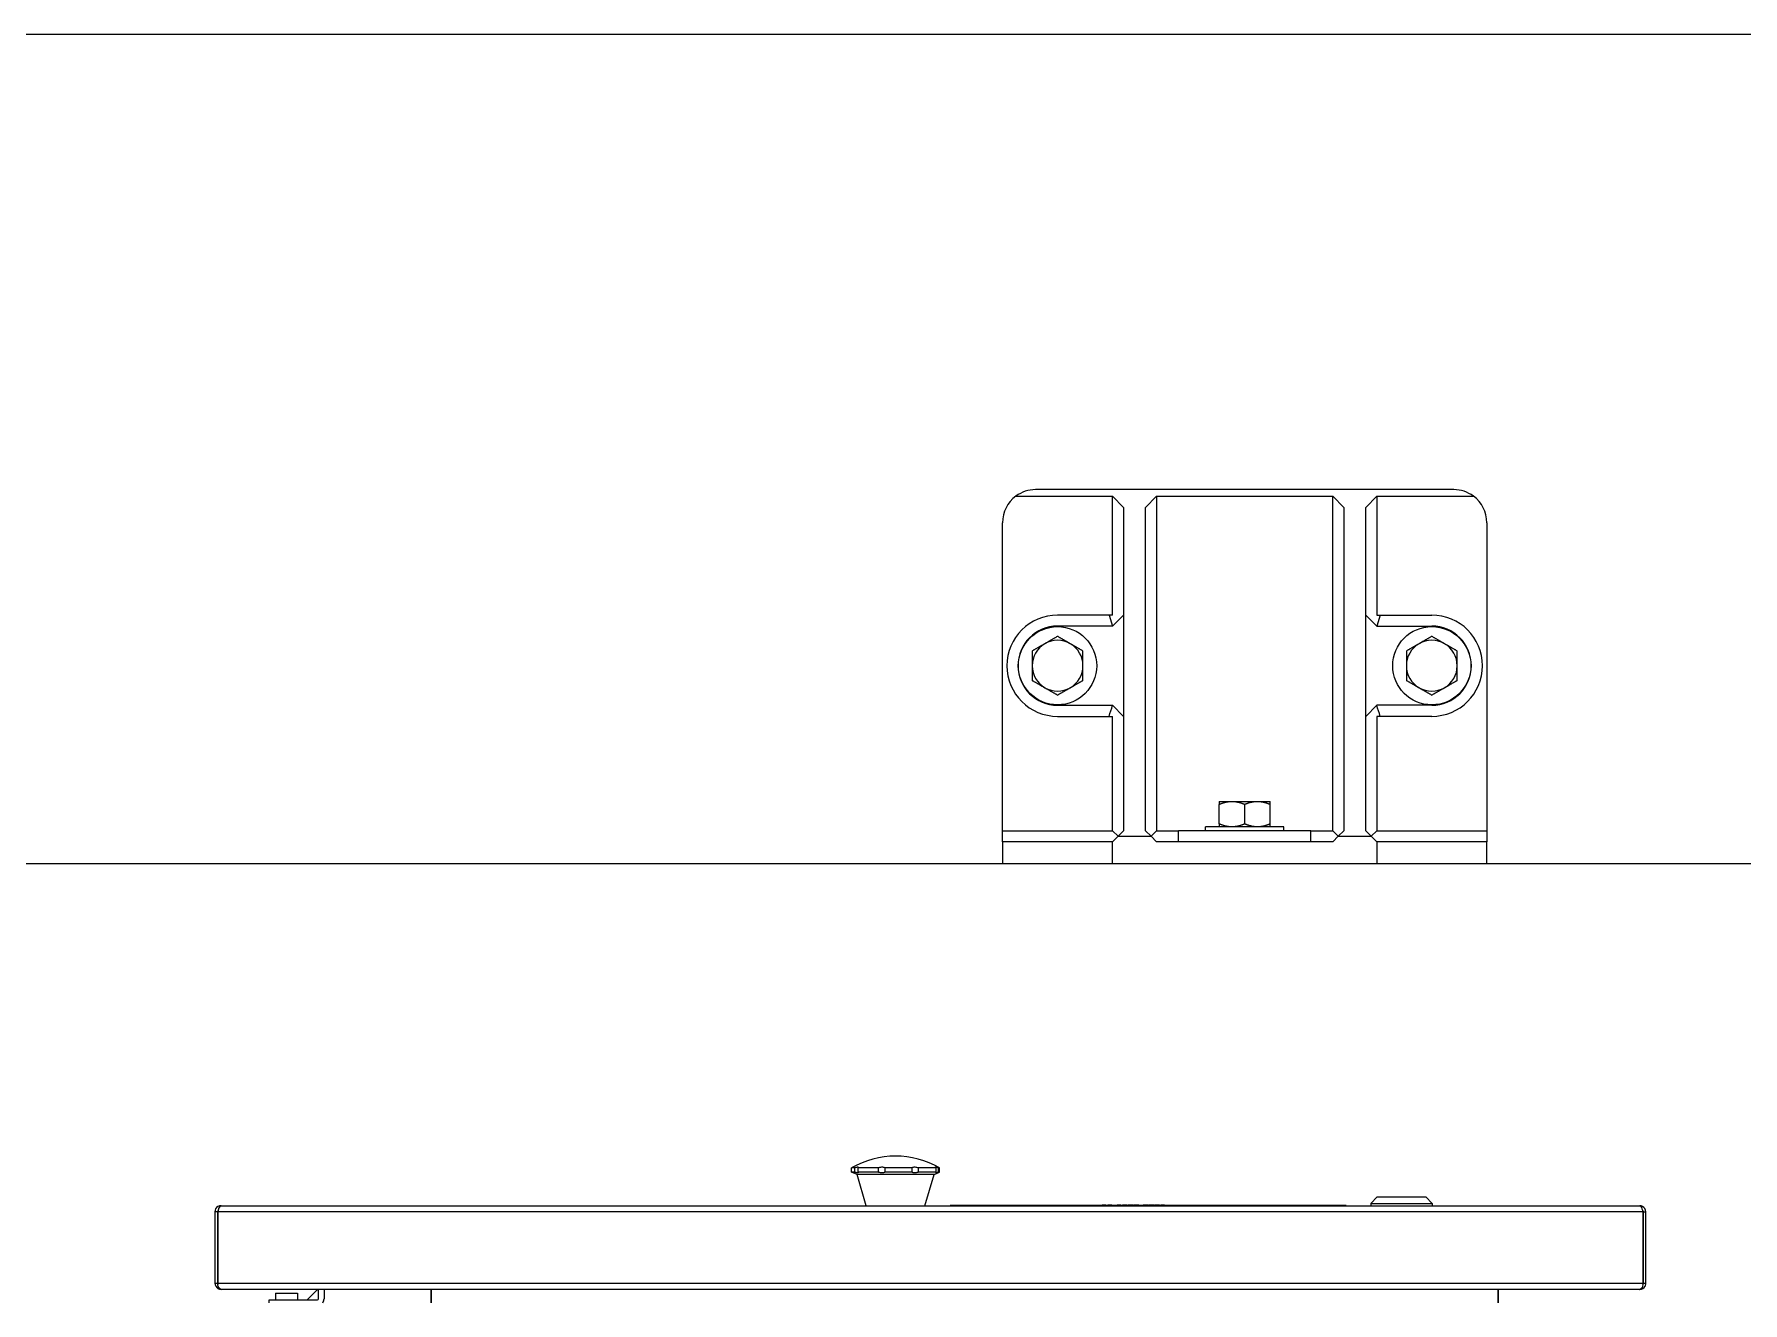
# Model space of a CAD drawing. Extents: x -76427 to 292734, y -42117 to 131250.
# Drawn here: x 11669 to 12445, y 6133 to 6709 of the extents above; entities that cross this region are included whole.
import ezdxf

# ---------------------------------------------------------------- set-up
doc = ezdxf.new("R2010")
doc.units = 0
doc.header["$LTSCALE"] = 10
doc.layers.add('XFM7Q10PV-200K$0$PV-EQ(200K)', color=22, linetype='Continuous')

# ---------------------------------------------------------------- blocks, each defined once
blk = doc.blocks.new('XFM7Q10PV-200K$0$PV-主機 - Mega-V57-CUB_L40')
for p, q in [((931.6, 1386.3), (931.6, 1386.23)), ((931.61, 1386.3), (931.6, 1386.3)), ((931.6, 741.87), (931.6, 1386.23)), ((934.35, 1389.05), (934.35, 1387.8)), ((966.85, 1389.05), (934.35, 1389.05)), ((966.85, 1387.8), (934.35, 1387.8)), ((934.35, 1387.73), (934.35, 740.37)), ((934.35, 1387.73), (966.85, 1387.73)), ((966.85, 1387.8), (966.85, 1389.05)), ((966.85, 740.37), (966.85, 1387.73)), ((969.6, 1386.3), (969.6, 741.8)), ((925.48, 1364.5), (926.8, 1364.5)), ((926.8, 1364.5), (926.8, 1342.5)), ((929.8, 1361.5), (926.8, 1361.5)), ((929.8, 1361.5), (929.8, 1351.5)), ((929.8, 1351.5), (926.8, 1351.5)), ((926.8, 1347.24), (931.6, 1342.44)), ((927.3, 1342), (931.6, 1342)), ((931.6, 1339.5), (927.3, 1339.5)), ((931.6, 1291), (925.48, 1291)), ((925.48, 1290.74), (931.6, 1290.74)), ((969.6, 1093.18), (983.85, 1097.37)), ((983.85, 1097.37), (984.8, 1099.87)), ((983.85, 1062.37), (983.85, 1097.37)), ((984.8, 1098.38), (984.8, 1099.87)), ((984.8, 1099.87), (986.8, 1099.87)), ((984.8, 1098.38), (986.8, 1098.38)), ((986.8, 1097.02), (984.8, 1097.02)), ((984.8, 1087.61), (984.8, 1097.02)), ((986.8, 1098.38), (986.8, 1099.87)), ((986.8, 1087.61), (986.8, 1097.02)), ((984.8, 1087.61), (986.8, 1087.61)), ((986.8, 1084.73), (984.8, 1084.73)), ((984.8, 1072.31), (984.8, 1084.73)), ((986.8, 1072.31), (986.8, 1084.73)), ((984.8, 1072.31), (986.8, 1072.31)), ((969.6, 1066.56), (983.85, 1062.37)), ((984.8, 1061.43), (984.8, 1069.59)), ((986.8, 1069.59), (984.8, 1069.59)), ((986.8, 1061.43), (986.8, 1069.59)), ((983.85, 1062.37), (984.8, 1059.87)), ((984.8, 1061.43), (986.8, 1061.43)), ((986.8, 1060.47), (984.8, 1060.47)), ((984.8, 1059.87), (984.8, 1060.47)), ((984.8, 1059.87), (986.8, 1059.87)), ((986.8, 1059.87), (986.8, 1060.47)), ((969.6, 1055.14), (969.7, 1055.14)), ((969.7, 950.14), (969.7, 1055.14)), ((969.7, 1051.41), (969.71, 1051.41)), ((969.7, 1051.1), (969.71, 1051.1)), ((969.7, 1050.99), (969.71, 1050.99)), ((969.7, 1050.91), (969.71, 1050.91)), ((969.7, 1048.37), (969.71, 1048.37)), ((969.71, 1051.1), (969.71, 1051.41)), ((969.71, 1050.99), (969.71, 1051.1)), ((969.71, 1050.91), (969.71, 1050.99)), ((969.71, 1048.37), (969.71, 1050.91)), ((969.7, 1047.73), (969.71, 1047.73)), ((969.7, 1047.62), (969.71, 1047.62)), ((969.7, 1046.31), (969.71, 1046.31)), ((969.7, 1045.07), (969.71, 1045.07)), ((969.7, 1044.94), (969.71, 1044.94)), ((969.7, 1044.33), (969.71, 1044.33)), ((969.7, 1043.86), (969.71, 1043.86)), ((969.7, 1042.92), (969.71, 1042.92)), ((969.7, 1042.04), (969.71, 1042.04)), ((969.7, 1041.57), (969.71, 1041.57)), ((969.7, 1041.2), (969.71, 1041.2)), ((969.71, 1044.94), (969.71, 1045.07)), ((969.71, 1044.33), (969.71, 1044.94)), ((969.71, 1043.86), (969.71, 1044.33)), ((969.71, 1041.57), (969.71, 1042.04)), ((969.71, 1041.2), (969.71, 1041.57)), ((969.71, 1039.77), (969.71, 1041.2)), ((969.7, 1039.77), (969.71, 1039.77)), ((969.7, 1039.27), (969.71, 1039.27)), ((969.7, 1037.92), (969.71, 1037.92)), ((969.7, 1037.73), (969.71, 1037.73)), ((969.7, 1037.67), (969.71, 1037.67)), ((969.7, 1036.29), (969.71, 1036.29)), ((969.7, 1034.64), (969.71, 1034.64)), ((969.7, 1033.01), (969.71, 1033.01)), ((969.7, 1032.98), (969.71, 1032.98)), ((969.7, 1032.64), (969.71, 1032.64)), ((969.71, 1039.27), (969.71, 1039.77)), ((969.71, 1037.92), (969.71, 1039.27)), ((969.71, 1037.73), (969.71, 1037.92)), ((969.71, 1037.67), (969.71, 1037.73)), ((969.71, 1032.98), (969.71, 1033.01)), ((969.71, 1032.19), (969.71, 1032.64)), ((969.7, 1032.19), (969.71, 1032.19)), ((969.7, 1030.35), (969.71, 1030.35)), ((969.7, 1029.88), (969.71, 1029.88)), ((969.7, 1029.75), (969.71, 1029.75)), ((969.7, 1029.51), (969.71, 1029.51)), ((969.7, 1028.08), (969.71, 1028.08)), ((969.7, 1027.58), (969.71, 1027.58)), ((969.7, 1026.24), (969.71, 1026.24)), ((969.7, 1026.05), (969.71, 1026.05)), ((969.7, 1025.99), (969.71, 1025.99)), ((969.7, 1024.61), (969.71, 1024.61)), ((969.71, 1030.35), (969.71, 1032.19)), ((969.71, 1029.88), (969.71, 1030.35)), ((969.71, 1029.75), (969.71, 1029.88)), ((969.71, 1029.51), (969.71, 1029.75)), ((969.71, 1028.08), (969.71, 1029.51)), ((969.71, 1027.58), (969.71, 1028.08)), ((969.71, 1026.24), (969.71, 1027.58)), ((969.71, 1026.05), (969.71, 1026.24)), ((969.71, 1025.99), (969.71, 1026.05)), ((969.7, 1022.95), (969.71, 1022.95)), ((969.7, 1022.28), (969.71, 1022.28)), ((969.7, 1021.8), (969.71, 1021.8)), ((969.7, 1021.65), (969.71, 1021.65)), ((969.7, 1021.57), (969.71, 1021.57)), ((969.7, 1021.34), (969.71, 1021.34)), ((969.7, 1021.28), (969.71, 1021.28)), ((969.7, 1020.65), (969.71, 1020.65)), ((969.7, 1018.91), (969.71, 1018.91)), ((969.7, 1018.45), (969.71, 1018.45)), ((969.7, 1018.18), (969.71, 1018.18)), ((969.7, 1017.9), (969.71, 1017.9)), ((969.7, 1017.84), (969.71, 1017.84)), ((969.71, 1022.28), (969.71, 1022.95)), ((969.71, 1021.8), (969.71, 1022.28)), ((969.71, 1021.65), (969.71, 1021.8)), ((969.71, 1021.57), (969.71, 1021.65)), ((969.71, 1021.34), (969.71, 1021.57)), ((969.71, 1021.28), (969.71, 1021.34)), ((969.71, 1020.65), (969.71, 1021.28)), ((969.71, 1018.91), (969.71, 1020.65)), ((969.71, 1018.45), (969.71, 1018.91)), ((969.71, 1018.18), (969.71, 1018.45)), ((969.71, 1017.84), (969.71, 1017.9)), ((969.7, 1016.46), (969.71, 1016.46)), ((969.7, 1014.8), (969.71, 1014.8)), ((969.7, 1014.34), (969.71, 1014.34)), ((969.7, 1012.67), (969.71, 1012.67)), ((969.7, 1010.99), (969.71, 1010.99)), ((969.7, 1010.39), (969.71, 1010.39)), ((969.7, 1010.36), (969.71, 1010.36)), ((969.7, 1009.9), (969.71, 1009.9)), ((969.71, 1014.34), (969.71, 1014.8)), ((969.71, 1010.39), (969.71, 1010.99)), ((969.71, 1010.36), (969.71, 1010.39)), ((969.71, 1009.9), (969.71, 1010.36)), ((969.71, 1008.08), (969.71, 1009.9)), ((969.7, 1008.08), (969.71, 1008.08)), ((969.7, 1007.62), (969.71, 1007.62)), ((969.7, 1007.61), (969.71, 1007.61)), ((969.7, 1007.3), (969.71, 1007.3)), ((969.7, 1007.24), (969.71, 1007.24)), ((969.7, 1006.97), (969.71, 1006.97)), ((969.7, 1006.86), (969.71, 1006.86)), ((969.7, 1005.54), (969.71, 1005.54)), ((969.7, 1004.31), (969.71, 1004.31)), ((969.7, 1004.18), (969.71, 1004.18)), ((969.7, 1003.7), (969.71, 1003.7)), ((969.7, 1003.62), (969.71, 1003.62)), ((969.7, 1002.41), (969.71, 1002.41)), ((969.7, 1002.35), (969.71, 1002.35)), ((969.71, 1007.62), (969.71, 1008.08)), ((969.71, 1007.61), (969.71, 1007.62)), ((969.71, 1007.3), (969.71, 1007.61)), ((969.71, 1007.24), (969.71, 1007.3)), ((969.71, 1004.18), (969.71, 1004.31)), ((969.71, 1003.62), (969.71, 1003.7)), ((969.71, 1002.41), (969.71, 1003.62)), ((969.71, 1002.35), (969.71, 1002.41)), ((969.7, 1000.97), (969.71, 1000.97)), ((969.7, 999.31), (969.71, 999.31)), ((969.7, 998.63), (969.71, 998.63)), ((969.7, 998.17), (969.71, 998.17)), ((969.7, 998.02), (969.71, 998.02)), ((969.7, 997.65), (969.71, 997.65)), ((969.7, 997.36), (969.71, 997.36)), ((969.7, 996.12), (969.71, 996.12)), ((969.7, 994.56), (969.71, 994.56)), ((969.7, 994.49), (969.71, 994.49)), ((969.7, 994.08), (969.71, 994.08)), ((969.71, 998.63), (969.71, 999.31)), ((969.71, 998.17), (969.71, 998.63)), ((969.71, 998.02), (969.71, 998.17)), ((969.71, 997.65), (969.71, 998.02)), ((969.71, 997.36), (969.71, 997.65)), ((969.71, 994.56), (969.71, 996.12)), ((969.71, 994.49), (969.71, 994.56)), ((969.71, 994.08), (969.71, 994.49)), ((969.71, 991.31), (969.71, 994.08)), ((969.7, 991.31), (969.71, 991.31)), ((969.7, 991), (969.71, 991)), ((969.7, 990.94), (969.71, 990.94)), ((969.7, 989.56), (969.71, 989.56)), ((969.7, 987.9), (969.71, 987.9)), ((969.7, 987.4), (969.71, 987.4)), ((969.7, 987.32), (969.71, 987.32)), ((969.71, 990.94), (969.71, 991)), ((969.71, 987.32), (969.71, 987.4)), ((969.71, 984.78), (969.71, 987.32)), ((969.71, 986.02), (969.8, 986.02)), ((969.8, 985.4), (969.8, 986.02)), ((969.7, 984.78), (969.71, 984.78)), ((969.7, 984.62), (969.71, 984.62)), ((969.7, 984.22), (969.71, 984.22)), ((969.7, 982.5), (969.71, 982.5)), ((969.7, 982.04), (969.71, 982.04)), ((969.7, 981.51), (969.71, 981.51)), ((969.7, 981.42), (969.71, 981.42)), ((969.7, 981.42), (969.71, 981.42)), ((969.7, 981.34), (969.71, 981.34)), ((969.7, 978.8), (969.71, 978.8)), ((969.7, 978.53), (969.71, 978.53)), ((969.7, 978.1), (969.71, 978.1)), ((969.71, 985.4), (969.8, 985.4)), ((969.71, 985.04), (969.8, 985.04)), ((969.71, 984.32), (969.8, 984.32)), ((969.71, 982.5), (969.71, 984.22)), ((969.71, 983.4), (969.8, 983.4)), ((969.71, 982.78), (969.8, 982.78)), ((969.71, 982.04), (969.71, 982.5)), ((969.71, 982.41), (969.8, 982.41)), ((969.71, 981.69), (969.8, 981.69)), ((969.71, 981.34), (969.71, 981.42)), ((969.71, 978.8), (969.71, 981.34)), ((969.71, 979.27), (969.8, 979.27)), ((969.71, 978.53), (969.71, 978.8)), ((969.71, 978.65), (969.8, 978.65)), ((969.71, 978.28), (969.8, 978.28)), ((969.8, 985.04), (969.8, 985.4)), ((969.8, 982.78), (969.8, 983.4)), ((969.8, 982.41), (969.8, 982.78)), ((969.8, 978.65), (969.8, 979.27)), ((969.8, 978.28), (969.8, 978.65)), ((969.7, 976.87), (969.71, 976.87)), ((969.7, 976.83), (969.71, 976.83)), ((969.7, 974.47), (969.71, 974.47)), ((969.7, 973.85), (969.71, 973.85)), ((969.7, 972.18), (969.71, 972.18)), ((969.7, 970.5), (969.71, 970.5)), ((969.71, 977.56), (969.8, 977.56)), ((969.71, 976.83), (969.71, 976.87)), ((969.71, 974.47), (969.71, 976.83)), ((969.71, 976.76), (969.8, 976.76)), ((969.71, 976.69), (969.8, 976.69)), ((969.71, 976.38), (969.8, 976.38)), ((969.71, 975.64), (969.8, 975.64)), ((969.71, 974.73), (969.8, 974.73)), ((969.71, 974.67), (969.8, 974.67)), ((969.71, 974.63), (969.8, 974.63)), ((969.71, 973.85), (969.71, 974.47)), ((969.71, 974.21), (969.8, 974.21)), ((969.71, 973.83), (969.8, 973.83)), ((969.71, 973.05), (969.8, 973.05)), ((969.71, 972.27), (969.8, 972.27)), ((969.71, 971.94), (969.8, 971.94)), ((969.71, 971.58), (969.8, 971.58)), ((969.71, 971.2), (969.8, 971.2)), ((969.71, 969.03), (969.71, 970.5)), ((969.71, 970.42), (969.8, 970.42)), ((969.8, 974.63), (969.8, 974.67)), ((969.7, 969.03), (969.71, 969.03)), ((969.7, 968.92), (969.71, 968.92)), ((969.7, 968.9), (969.71, 968.9)), ((969.7, 968.83), (969.71, 968.83)), ((969.7, 968.21), (969.71, 968.21)), ((969.7, 966.47), (969.71, 966.47)), ((969.7, 966), (969.71, 966)), ((969.7, 965.65), (969.71, 965.65)), ((969.7, 965.39), (969.71, 965.39)), ((969.7, 965.29), (969.71, 965.29)), ((969.7, 963.97), (969.71, 963.97)), ((969.7, 962.73), (969.71, 962.73)), ((969.7, 962.6), (969.71, 962.6)), ((969.71, 969.64), (969.8, 969.64)), ((969.71, 969.31), (969.8, 969.31)), ((969.71, 968.92), (969.71, 969.03)), ((969.71, 968.9), (969.71, 968.92)), ((969.71, 968.83), (969.71, 968.9)), ((969.71, 968.21), (969.71, 968.83)), ((969.71, 966.47), (969.71, 968.21)), ((969.71, 967.45), (969.8, 967.45)), ((969.71, 967.07), (969.8, 967.07)), ((969.71, 966), (969.71, 966.47)), ((969.71, 966.29), (969.8, 966.29)), ((969.71, 965.65), (969.71, 966)), ((969.71, 965.39), (969.71, 965.65)), ((969.71, 965.51), (969.8, 965.51)), ((969.71, 965.18), (969.8, 965.18)), ((969.71, 964.85), (969.8, 964.85)), ((969.71, 962.6), (969.71, 962.73)), ((969.71, 962.63), (969.8, 962.63)), ((969.8, 962.63), (969.8, 964.85)), ((969.7, 962.13), (969.71, 962.13)), ((969.7, 961.95), (969.71, 961.95)), ((969.7, 961.48), (969.71, 961.48)), ((969.7, 961.06), (969.71, 961.06)), ((969.7, 960.96), (969.71, 960.96)), ((969.7, 960.68), (969.71, 960.68)), ((969.7, 959.43), (969.71, 959.43)), ((969.7, 957.88), (969.71, 957.88)), ((969.7, 957.43), (969.71, 957.43)), ((969.7, 957.15), (969.71, 957.15)), ((969.7, 955.9), (969.71, 955.9)), ((969.7, 955.71), (969.71, 955.71)), ((969.7, 955.22), (969.71, 955.22)), ((969.71, 962.2), (969.8, 962.2)), ((969.71, 961.48), (969.71, 961.95)), ((969.71, 961.09), (969.8, 961.09)), ((969.71, 960.68), (969.71, 960.96)), ((969.71, 959.96), (969.8, 959.96)), ((969.71, 957.88), (969.71, 959.43)), ((969.71, 959.38), (969.8, 959.38)), ((969.71, 958.76), (969.8, 958.76)), ((969.71, 958.4), (969.8, 958.4)), ((969.71, 957.43), (969.71, 957.88)), ((969.71, 957.67), (969.8, 957.67)), ((969.71, 957.15), (969.71, 957.43)), ((969.71, 955.71), (969.71, 955.9)), ((969.71, 955.22), (969.71, 955.71)), ((969.71, 954.47), (969.71, 955.22)), ((969.8, 958.76), (969.8, 959.38)), ((969.8, 958.4), (969.8, 958.76)), ((969.6, 950.14), (969.7, 950.14)), ((969.7, 954.47), (969.71, 954.47)), ((969.7, 954.42), (969.71, 954.42)), ((969.7, 952.99), (969.71, 952.99)), ((969.7, 951.24), (969.71, 951.24)), ((969.7, 950.57), (969.71, 950.57)), ((969.7, 875.14), (969.7, 950.14)), ((969.7, 950.13), (969.71, 950.13)), ((969.7, 948.29), (969.71, 948.29)), ((969.7, 947.82), (969.71, 947.82)), ((969.7, 947.55), (969.71, 947.55)), ((969.7, 947.17), (969.71, 947.17)), ((969.7, 947), (969.71, 947)), ((969.71, 954.42), (969.71, 954.47)), ((969.71, 950.13), (969.71, 950.57)), ((969.71, 948.29), (969.71, 950.13)), ((969.71, 947.82), (969.71, 948.29)), ((969.71, 947.55), (969.71, 947.82)), ((969.71, 946.54), (969.71, 947)), ((969.7, 946.54), (969.71, 946.54)), ((969.7, 946.12), (969.71, 946.12)), ((969.7, 945.68), (969.71, 945.68)), ((969.7, 945.24), (969.71, 945.24)), ((969.7, 943.4), (969.71, 943.4)), ((969.7, 942.93), (969.71, 942.93)), ((969.7, 942.49), (969.71, 942.49)), ((969.7, 942.2), (969.71, 942.2)), ((969.7, 940.96), (969.71, 940.96)), ((969.7, 939.4), (969.71, 939.4)), ((969.7, 939.33), (969.71, 939.33)), ((969.71, 946.12), (969.71, 946.54)), ((969.71, 945.68), (969.71, 946.12)), ((969.71, 945.24), (969.71, 945.68)), ((969.71, 943.4), (969.71, 945.24)), ((969.71, 942.93), (969.71, 943.4)), ((969.71, 942.49), (969.71, 942.93)), ((969.71, 942.2), (969.71, 942.49)), ((969.71, 939.4), (969.71, 940.96)), ((969.71, 939.03), (969.71, 939.33)), ((969.7, 939.03), (969.71, 939.03)), ((969.7, 937.6), (969.71, 937.6)), ((969.7, 937.1), (969.71, 937.1)), ((969.7, 935.75), (969.71, 935.75)), ((969.7, 935.7), (969.71, 935.7)), ((969.7, 935.23), (969.71, 935.23)), ((969.7, 934.69), (969.71, 934.69)), ((969.7, 934.51), (969.71, 934.51)), ((969.7, 934.24), (969.71, 934.24)), ((969.7, 933.74), (969.71, 933.74)), ((969.7, 933.18), (969.71, 933.18)), ((969.7, 932.52), (969.71, 932.52)), ((969.7, 932.36), (969.71, 932.36)), ((969.7, 932.21), (969.71, 932.21)), ((969.7, 931.68), (969.71, 931.68)), ((969.71, 937.6), (969.71, 939.03)), ((969.71, 937.1), (969.71, 937.6)), ((969.71, 935.75), (969.71, 937.1)), ((969.71, 935.7), (969.71, 935.75)), ((969.71, 935.23), (969.71, 935.7)), ((969.71, 934.69), (969.71, 935.23)), ((969.71, 933.74), (969.71, 934.24)), ((969.71, 933.18), (969.71, 933.74)), ((969.71, 932.52), (969.71, 933.18)), ((969.71, 931.68), (969.71, 932.21)), ((969.71, 931.2), (969.71, 931.68)), ((969.7, 931.2), (969.71, 931.2)), ((969.7, 931.14), (969.71, 931.14)), ((969.7, 926.31), (969.71, 926.31)), ((969.7, 925.98), (969.71, 925.98)), ((969.71, 931.14), (969.71, 931.2)), ((969.71, 926.31), (969.71, 925.98)), ((969.71, 905.31), (969.71, 925.98)), ((969.7, 905.31), (969.71, 905.31)), ((969.7, 900.98), (969.71, 900.98)), ((969.71, 905.31), (969.71, 900.98)), ((969.71, 880.31), (969.71, 900.98)), ((969.7, 880.31), (969.71, 880.31)), ((969.7, 879.97), (969.71, 879.97)), ((969.71, 880.31), (969.71, 879.97)), ((969.6, 875.14), (969.7, 875.14)), ((970.6, 864.05), (969.6, 864.05)), ((970.6, 864.05), (970.6, 836.05)), ((973.6, 861.05), (970.6, 864.05)), ((973.6, 861.05), (973.6, 839.05)), ((973.6, 839.05), (970.6, 836.05)), ((970.6, 836.05), (969.6, 836.05)), ((969.6, 826.8), (969.61, 826.8)), ((969.6, 826.8), (969.61, 826.8)), ((969.6, 826.8), (969.61, 826.8)), ((969.61, 826.8), (969.61, 741.8)), ((969.61, 826.8), (969.61, 741.8)), ((969.61, 826.8), (969.61, 741.8)), ((969.61, 812.69), (969.62, 812.69)), ((969.61, 812.69), (969.62, 812.69)), ((969.61, 812.69), (969.62, 812.69)), ((969.61, 811.76), (969.62, 811.76)), ((969.61, 811.76), (969.62, 811.76)), ((969.61, 811.76), (969.62, 811.76)), ((931.6, 806.25), (925.48, 806.25)), ((925.48, 806), (931.6, 806)), ((969.61, 783.97), (969.62, 783.97)), ((969.61, 783.97), (969.62, 783.97)), ((969.61, 783.97), (969.62, 783.97)), ((969.61, 771.66), (969.62, 771.66)), ((969.62, 771.66), (969.62, 765.07)), ((969.61, 765.07), (969.62, 765.07)), ((969.61, 762.33), (969.62, 762.33)), ((969.62, 765.07), (969.62, 762.33)), ((969.62, 762.33), (969.62, 755.8)), ((969.61, 755.8), (969.62, 755.8)), ((931.6, 741.87), (931.6, 741.8)), ((931.61, 741.8), (931.6, 741.8)), ((966.85, 740.37), (934.35, 740.37)), ((934.35, 740.3), (934.35, 739.05)), ((966.85, 740.3), (934.35, 740.3)), ((934.35, 739.05), (966.85, 739.05)), ((966.85, 740.3), (966.85, 739.05)), ((969.6, 741.8), (969.61, 741.8)), ((969.6, 741.8), (969.61, 741.8)), ((969.6, 741.8), (969.61, 741.8))]:
    blk.add_line(p, q)
for centre, radius, start, end in [((934.35, 1386.3), 1.5, 90, 111.00265), ((927.3, 1342.5), 3, 232.43868, 270), ((927.3, 1342.5), 0.5, 180, 270), ((952.15, 1079.87), 40, 330, 30), ((934.35, 741.8), 1.5, 248.99735, 270)]:
    blk.add_arc(centre, radius, start, end)
for points, degree, knots in [([(934.35, 1389.05), (933.41, 1389.05), (932.48, 1388.52), (932, 1387.71), (931.74, 1387.29), (931.6, 1386.79), (931.6, 1386.3)], 3, [0, 0, 0, 0, 1.030866, 1.030866, 1.030866, 1.570796, 1.570796, 1.570796, 1.570796]), ([(931.6, 1386.23), (931.6, 1386.74), (932.13, 1387.25), (932.94, 1387.52), (933.36, 1387.65), (933.86, 1387.73), (934.35, 1387.73)], 3, [-1.570796, -1.570796, -1.570796, -1.570796, -0.539931, -0.539931, -0.539931, 0, 0, 0, 0]), ([(969.6, 1386.3), (969.6, 1387.3), (969.01, 1388.27), (968.13, 1388.73), (967.74, 1388.94), (967.3, 1389.05), (966.85, 1389.05)], 3, [0, 0, 0, 0, 1.087346, 1.087346, 1.087346, 1.570796, 1.570796, 1.570796, 1.570796]), ([(967.89, 1387.37), (967.73, 1387.53), (967.53, 1387.66), (967.31, 1387.73), (967.16, 1387.78), (967.01, 1387.8), (966.85, 1387.8)], 3, [0.7978126, 0.7978126, 0.7978126, 0.7978126, 1.2652557, 1.2652557, 1.2652557, 1.5707963, 1.5707963, 1.5707963, 1.5707963]), ([(966.85, 1387.73), (967.85, 1387.4), (968.83, 1387.07), (969.29, 1386.74), (969.5, 1386.59), (969.6, 1386.45), (969.6, 1386.3)], 3, [0, 0, 0, 0, 1.087346, 1.087346, 1.087346, 1.570796, 1.570796, 1.570796, 1.570796]), ([(984.8, 1097.02), (984.77, 1096.99), (984.74, 1096.96), (984.66, 1096.88), (984.6, 1096.85), (984.53, 1096.9), (984.51, 1096.97), (984.51, 1097.18), (984.53, 1097.33), (984.6, 1097.7), (984.66, 1097.91), (984.74, 1098.2), (984.77, 1098.29), (984.8, 1098.38)], 3, [0.786087, 0.786087, 0.786087, 0.786087, 0.8141869, 0.8141869, 0.8845202, 0.8845202, 0.9548536, 0.9548536, 1.0251869, 1.0251869, 1.0955202, 1.0955202, 1.1236201, 1.1236201, 1.1236201, 1.1236201]), ([(986.8, 1098.38), (986.84, 1098.29), (986.88, 1098.2), (987.03, 1097.85), (987.12, 1097.62), (987.21, 1097.26), (987.23, 1097.11), (987.2, 1096.91), (987.16, 1096.87), (987.02, 1096.87), (986.92, 1096.92), (986.8, 1097.02), (986.8, 1097.02), (986.8, 1097.02)], 3, [0.3954791, 0.3954791, 0.3954791, 0.3954791, 0.4256681, 0.4256681, 0.5088959, 0.5088959, 0.5835897, 0.5835897, 0.6582835, 0.6582835, 0.7388105, 0.7388105, 0.7401936, 0.7401936, 0.7401936, 0.7401936]), ([(984.8, 1084.73), (984.77, 1084.77), (984.74, 1084.81), (984.66, 1084.97), (984.6, 1085.12), (984.53, 1085.51), (984.51, 1085.73), (984.51, 1086.17), (984.53, 1086.43), (984.6, 1086.92), (984.66, 1087.16), (984.74, 1087.45), (984.77, 1087.53), (984.8, 1087.61)], 3, [0.786087, 0.786087, 0.786087, 0.786087, 0.8141869, 0.8141869, 0.8845202, 0.8845202, 0.9548536, 0.9548536, 1.0251869, 1.0251869, 1.0955202, 1.0955202, 1.1236201, 1.1236201, 1.1236201, 1.1236201]), ([(986.8, 1087.61), (986.84, 1087.53), (986.88, 1087.44), (987.03, 1087.1), (987.12, 1086.82), (987.21, 1086.3), (987.23, 1086.04), (987.2, 1085.56), (987.16, 1085.34), (987.02, 1084.99), (986.92, 1084.84), (986.8, 1084.73), (986.8, 1084.73), (986.8, 1084.73)], 3, [0.3954557, 0.3954557, 0.3954557, 0.3954557, 0.4256447, 0.4256447, 0.5088726, 0.5088726, 0.5835664, 0.5835664, 0.6582602, 0.6582602, 0.7387872, 0.7387872, 0.7401703, 0.7401703, 0.7401703, 0.7401703]), ([(984.8, 1069.59), (984.77, 1069.68), (984.74, 1069.76), (984.66, 1070.07), (984.6, 1070.32), (984.53, 1070.81), (984.51, 1071.05), (984.51, 1071.47), (984.53, 1071.67), (984.6, 1072.01), (984.66, 1072.14), (984.74, 1072.26), (984.77, 1072.28), (984.8, 1072.31)], 3, [0.786087, 0.786087, 0.786087, 0.786087, 0.8141869, 0.8141869, 0.8845202, 0.8845202, 0.9548536, 0.9548536, 1.0251869, 1.0251869, 1.0955202, 1.0955202, 1.1236201, 1.1236201, 1.1236201, 1.1236201]), ([(986.8, 1072.31), (986.84, 1072.28), (986.88, 1072.25), (987.03, 1072.11), (987.12, 1071.95), (987.21, 1071.58), (987.23, 1071.35), (987.2, 1070.87), (987.16, 1070.61), (987.02, 1070.11), (986.92, 1069.84), (986.8, 1069.6), (986.8, 1069.59), (986.8, 1069.59)], 3, [0.3954557, 0.3954557, 0.3954557, 0.3954557, 0.4256447, 0.4256447, 0.5088726, 0.5088726, 0.5835664, 0.5835664, 0.6582602, 0.6582602, 0.7387872, 0.7387872, 0.7401703, 0.7401703, 0.7401703, 0.7401703]), ([(984.8, 1060.47), (984.77, 1060.55), (984.74, 1060.64), (984.66, 1060.91), (984.6, 1061.1), (984.53, 1061.42), (984.51, 1061.54), (984.51, 1061.69), (984.53, 1061.72), (984.6, 1061.7), (984.66, 1061.64), (984.74, 1061.52), (984.77, 1061.48), (984.8, 1061.43)], 3, [0.786087, 0.786087, 0.786087, 0.786087, 0.8141869, 0.8141869, 0.8845202, 0.8845202, 0.9548536, 0.9548536, 1.0251869, 1.0251869, 1.0955202, 1.0955202, 1.1236201, 1.1236201, 1.1236201, 1.1236201]), ([(986.8, 1061.43), (986.84, 1061.48), (986.88, 1061.52), (987.03, 1061.67), (987.12, 1061.72), (987.21, 1061.71), (987.23, 1061.66), (987.2, 1061.45), (987.16, 1061.3), (987.02, 1060.95), (986.92, 1060.72), (986.8, 1060.48), (986.8, 1060.47), (986.8, 1060.47)], 3, [0.3954557, 0.3954557, 0.3954557, 0.3954557, 0.4256447, 0.4256447, 0.5088726, 0.5088726, 0.5835664, 0.5835664, 0.6582602, 0.6582602, 0.7387872, 0.7387872, 0.7401703, 0.7401703, 0.7401703, 0.7401703]), ([(969.71, 1033.01), (969.71, 1033.37), (969.71, 1033.93), (969.71, 1034.64)], 2, [0, 0, 0, 1, 1.970965, 1.970965, 1.970965]), ([(969.71, 1032.64), (969.71, 1032.75), (969.71, 1032.89), (969.71, 1032.98)], 2, [1.440952, 1.440952, 1.440952, 2, 3, 3, 3]), ([(969.71, 1017.9), (969.71, 1018.05), (969.71, 1018.17), (969.71, 1018.18)], 2, [1.2871648, 1.2871648, 1.2871648, 2, 2.1014793, 2.1014793, 2.1014793]), ([(969.71, 1003.7), (969.71, 1003.94), (969.71, 1004.15), (969.71, 1004.18)], 2, [0.3125445, 0.3125445, 0.3125445, 1, 1.1417218, 1.1417218, 1.1417218]), ([(969.71, 961.95), (969.71, 961.97), (969.71, 962.06), (969.71, 962.13)], 2, [0.851106, 0.851106, 0.851106, 1, 2, 2, 2]), ([(969.71, 950.57), (969.71, 950.69), (969.71, 951.04), (969.71, 951.24)], 2, [0.6085806, 0.6085806, 0.6085806, 1, 1.3552445, 1.3552445, 1.3552445]), ([(934.35, 740.37), (933.41, 740.37), (932.48, 740.66), (932, 741.1), (931.74, 741.33), (931.6, 741.6), (931.6, 741.87)], 3, [0, 0, 0, 0, 1.030866, 1.030866, 1.030866, 1.570796, 1.570796, 1.570796, 1.570796]), ([(931.6, 741.8), (931.6, 740.86), (932.13, 739.93), (932.94, 739.44), (933.36, 739.19), (933.86, 739.05), (934.35, 739.05)], 3, [-1.570796, -1.570796, -1.570796, -1.570796, -0.539931, -0.539931, -0.539931, 0, 0, 0, 0]), ([(969.6, 741.8), (969.6, 741.47), (969.01, 741.14), (968.13, 740.81), (967.74, 740.66), (967.3, 740.52), (966.85, 740.37)], 3, [0, 0, 0, 0, 1.087346, 1.087346, 1.087346, 1.570796, 1.570796, 1.570796, 1.570796]), ([(966.85, 739.05), (967.85, 739.05), (968.83, 739.64), (969.29, 740.52), (969.5, 740.91), (969.6, 741.36), (969.6, 741.8)], 3, [0, 0, 0, 0, 1.087346, 1.087346, 1.087346, 1.570796, 1.570796, 1.570796, 1.570796]), ([(967.89, 740.73), (967.73, 740.57), (967.53, 740.44), (967.31, 740.37), (967.16, 740.32), (967.01, 740.3), (966.85, 740.3)], 3, [0.7978126, 0.7978126, 0.7978126, 0.7978126, 1.2652557, 1.2652557, 1.2652557, 1.5707963, 1.5707963, 1.5707963, 1.5707963])]:
    blk.add_open_spline(points, degree=degree, knots=knots)
for points in [[(969.71, 1047.73), (969.71, 1048.02), (969.71, 1048.37)], [(969.71, 1047.62), (969.71, 1047.69), (969.71, 1047.73)], [(969.71, 1046.31), (969.71, 1046.7), (969.71, 1047.29), (969.71, 1047.61), (969.71, 1047.62)], [(969.71, 1045.07), (969.71, 1045.19), (969.71, 1045.37), (969.71, 1045.95), (969.71, 1046.31)], [(969.71, 1042.92), (969.71, 1043.43), (969.71, 1043.69), (969.71, 1043.86)], [(969.71, 1042.04), (969.71, 1042.11), (969.71, 1042.21), (969.71, 1042.62), (969.71, 1042.92)], [(969.71, 1036.29), (969.71, 1036.82), (969.71, 1037.53), (969.71, 1037.67)], [(969.71, 1034.64), (969.71, 1034.81), (969.71, 1035.06), (969.71, 1035.83), (969.71, 1036.29)], [(969.71, 1024.61), (969.71, 1025.13), (969.71, 1025.85), (969.71, 1025.99)], [(969.71, 1022.95), (969.71, 1023.12), (969.71, 1023.37), (969.71, 1024.14), (969.71, 1024.61)], [(969.71, 1016.46), (969.71, 1016.98), (969.71, 1017.7), (969.71, 1017.84)], [(969.71, 1014.8), (969.71, 1014.97), (969.71, 1015.22), (969.71, 1015.99), (969.71, 1016.46)], [(969.71, 1012.67), (969.71, 1013.15), (969.71, 1013.93), (969.71, 1014.18), (969.71, 1014.34)], [(969.71, 1010.99), (969.71, 1011.37), (969.71, 1011.93), (969.71, 1012.67)], [(969.71, 1006.97), (969.71, 1007.15), (969.71, 1007.24)], [(969.71, 1006.86), (969.71, 1006.92), (969.71, 1006.97)], [(969.71, 1005.54), (969.71, 1005.93), (969.71, 1006.53), (969.71, 1006.85), (969.71, 1006.86)], [(969.71, 1004.31), (969.71, 1004.43), (969.71, 1004.61), (969.71, 1005.19), (969.71, 1005.54)], [(969.71, 1000.97), (969.71, 1001.49), (969.71, 1002.21), (969.71, 1002.35)], [(969.71, 999.31), (969.71, 999.48), (969.71, 999.73), (969.71, 1000.5), (969.71, 1000.97)], [(969.71, 996.12), (969.71, 996.58), (969.71, 997.07), (969.71, 997.25), (969.71, 997.36)], [(969.71, 991), (969.71, 991.14), (969.71, 991.31)], [(969.71, 989.56), (969.71, 990.08), (969.71, 990.8), (969.71, 990.94)], [(969.71, 987.9), (969.71, 988.07), (969.71, 988.32), (969.71, 989.09), (969.71, 989.56)], [(969.71, 987.4), (969.71, 987.64), (969.71, 987.9)], [(969.71, 984.62), (969.71, 984.71), (969.71, 984.78)], [(969.71, 984.22), (969.71, 984.41), (969.71, 984.62)], [(969.71, 981.51), (969.71, 981.83), (969.71, 982.04)], [(969.71, 981.42), (969.71, 981.46), (969.71, 981.51)], [(969.71, 981.42), (969.71, 981.42), (969.71, 981.42)], [(969.71, 978.1), (969.71, 978.33), (969.71, 978.53)], [(969.71, 976.87), (969.71, 976.99), (969.71, 977.17), (969.71, 977.75), (969.71, 978.1)], [(969.8, 984.32), (969.8, 984.68), (969.8, 985.02), (969.8, 985.04)], [(969.8, 981.69), (969.8, 982.05), (969.8, 982.39), (969.8, 982.41)], [(969.8, 977.56), (969.8, 977.92), (969.8, 978.26), (969.8, 978.28)], [(969.71, 972.18), (969.71, 972.67), (969.71, 973.44), (969.71, 973.69), (969.71, 973.85)], [(969.71, 970.5), (969.71, 970.88), (969.71, 971.44), (969.71, 972.18)], [(969.8, 976.69), (969.8, 976.73), (969.8, 976.76)], [(969.8, 976.38), (969.8, 976.53), (969.8, 976.63), (969.8, 976.69)], [(969.8, 975.64), (969.8, 975.88), (969.8, 976.23), (969.8, 976.38)], [(969.8, 974.73), (969.8, 974.88), (969.8, 975.41), (969.8, 975.64)], [(969.8, 974.67), (969.8, 974.69), (969.8, 974.73)], [(969.8, 973.83), (969.8, 974.01), (969.8, 974.13), (969.8, 974.21)], [(969.8, 973.05), (969.8, 973.29), (969.8, 973.68), (969.8, 973.83)], [(969.8, 972.27), (969.8, 972.41), (969.8, 972.83), (969.8, 973.05)], [(969.8, 971.94), (969.8, 972.01), (969.8, 972.11), (969.8, 972.27)], [(969.8, 971.2), (969.8, 971.38), (969.8, 971.5), (969.8, 971.58)], [(969.8, 970.42), (969.8, 970.66), (969.8, 971.05), (969.8, 971.2)], [(969.8, 969.64), (969.8, 969.78), (969.8, 970.21), (969.8, 970.42)], [(969.71, 965.29), (969.71, 965.35), (969.71, 965.39)], [(969.71, 963.97), (969.71, 964.36), (969.71, 964.95), (969.71, 965.28), (969.71, 965.29)], [(969.71, 962.73), (969.71, 962.85), (969.71, 963.03), (969.71, 963.61), (969.71, 963.97)], [(969.71, 962.13), (969.71, 962.38), (969.71, 962.6)], [(969.8, 969.31), (969.8, 969.38), (969.8, 969.49), (969.8, 969.64)], [(969.8, 967.07), (969.8, 967.25), (969.8, 967.37), (969.8, 967.45)], [(969.8, 966.29), (969.8, 966.53), (969.8, 966.93), (969.8, 967.07)], [(969.8, 965.51), (969.8, 965.65), (969.8, 966.08), (969.8, 966.29)], [(969.8, 965.18), (969.8, 965.25), (969.8, 965.36), (969.8, 965.51)], [(969.71, 961.06), (969.71, 961.3), (969.71, 961.48)], [(969.71, 960.96), (969.71, 961.02), (969.71, 961.06)], [(969.71, 959.43), (969.71, 959.9), (969.71, 960.39), (969.71, 960.56), (969.71, 960.68)], [(969.71, 955.9), (969.71, 956.37), (969.71, 956.86), (969.71, 957.03), (969.71, 957.15)], [(969.8, 961.09), (969.8, 961.66), (969.8, 961.99), (969.8, 962.2)], [(969.8, 959.96), (969.8, 960.18), (969.8, 960.51), (969.8, 961.09)], [(969.8, 957.67), (969.8, 958.03), (969.8, 958.37), (969.8, 958.4)], [(969.71, 952.99), (969.71, 953.37), (969.71, 953.98), (969.71, 954.33), (969.71, 954.42)], [(969.71, 951.24), (969.71, 951.41), (969.71, 951.66), (969.71, 952.47), (969.71, 952.99)], [(969.71, 947.17), (969.71, 947.32), (969.71, 947.55)], [(969.71, 947), (969.71, 947.09), (969.71, 947.17)], [(969.71, 940.96), (969.71, 941.42), (969.71, 941.91), (969.71, 942.09), (969.71, 942.2)], [(969.71, 939.33), (969.71, 939.36), (969.71, 939.4)], [(969.71, 934.51), (969.71, 934.58), (969.71, 934.69)], [(969.71, 934.24), (969.71, 934.43), (969.71, 934.51)], [(969.71, 932.36), (969.71, 932.49), (969.71, 932.52)], [(969.71, 932.21), (969.71, 932.3), (969.71, 932.36)], [(969.62, 812.69), (969.62, 812.32), (969.62, 811.76)], [(969.62, 812.69), (969.62, 812.32), (969.62, 811.76)], [(969.62, 812.69), (969.62, 812.32), (969.62, 811.76)], [(969.62, 811.76), (969.62, 811.01), (969.62, 809.88), (969.62, 806.23), (969.62, 799.9), (969.62, 790.22), (969.62, 783.97)], [(969.62, 811.76), (969.62, 811.01), (969.62, 809.88), (969.62, 806.23), (969.62, 799.9), (969.62, 790.22), (969.62, 783.97)], [(969.62, 811.76), (969.62, 811.01), (969.62, 809.88), (969.62, 806.23), (969.62, 799.9), (969.62, 790.22), (969.62, 783.97)], [(969.62, 783.97), (969.62, 777.1), (969.62, 771.66)], [(969.62, 783.97), (969.62, 777.1), (969.62, 771.66)], [(969.62, 783.97), (969.62, 777.1), (969.62, 771.66)]]:
    blk.add_open_spline(points, degree=2)
blk = doc.blocks.new('XFM7Q10PV-200K$0$A$C2895ce91')
for p, q in [((-157.05, 110), (-167.05, 110)), ((-157.05, 110), (-152.05, 110)), ((-157.05, 60), (-157.05, 110)), ((-152.05, 110), (-152.05, 60)), ((-152.05, 110), (-12.05, 110)), ((0, 103.93), (0, 60)), ((-77.03, 96.55), (-77.07, 96.55)), ((2.95, -95), (2.95, 95)), ((-87.04, 90.79), (-87.06, 90.76)), ((-67.04, 90.76), (-67.06, 90.79)), ((-100.05, 85), (-100.05, 61.61)), ((-95.05, 85), (-95.05, 60)), ((-87.06, 79.24), (-87.04, 79.21)), ((-67.06, 79.21), (-67.04, 79.24)), ((-59.05, 60), (-59.05, 85)), ((-54.05, 61.61), (-54.05, 85)), ((-77.07, 73.45), (-77.03, 73.45)), ((-167.05, 60), (-157.05, 60)), ((-154.55, 57.5), (-157.05, 60)), ((-152.05, 60), (-154.55, 57.5)), ((-152.05, 55), (-154.55, 57.5)), ((-154.55, 57.5), (-154.55, 42.5)), ((-152.05, 60), (-100.05, 60)), ((-5.15, 55), (-152.05, 55)), ((-100.05, 61.61), (-100.05, 60)), ((-95.05, 60), (-100.05, 55)), ((-54.05, 61.61), (-59.05, 60)), ((-54.05, 55), (-59.05, 60)), ((-54.05, 60), (-54.05, 61.61)), ((-54.05, 60), (0, 60)), ((0, 60), (-5.15, 55)), ((-157.05, 40), (-154.55, 42.5)), ((-157.05, -40), (-157.05, 40)), ((-154.55, 42.5), (-152.05, 45)), ((-154.55, 42.5), (-152.05, 40)), ((-152.05, 45), (-5.15, 45)), ((-152.05, 40), (-152.05, 30)), ((0, 40), (-152.05, 40)), ((-5.15, 45), (0, 40)), ((0, 40), (0, -40)), ((-157.05, 30), (-152.05, 30)), ((-152.05, 25.96), (-152.05, 30)), ((-152.05, -30), (-152.05, 25.96)), ((-152.05, 17.77), (-150.27, 17.77)), ((-152.05, 17.77), (-150.25, 17.77)), ((-150.27, 15.38), (-150.27, 17.77)), ((-150.25, 15.38), (-150.25, 17.77)), ((-150.27, -17.77), (-150.27, 15.38)), ((-150.25, -17.77), (-150.25, 15.38)), ((-148.94, 11.55), (-140.05, 11.55)), ((-138.72, 11.55), (-138.72, 5.79)), ((-148.94, 0), (-140.05, 0)), ((-138.72, 5.79), (-138.72, 5.76)), ((-138.72, 5.76), (-138.72, -5.76)), ((-138.72, -5.76), (-138.72, -5.79)), ((-138.72, -5.79), (-138.72, -11.55)), ((-148.94, -11.55), (-140.05, -11.55)), ((-152.05, -17.77), (-150.27, -17.77)), ((-152.05, -17.77), (-150.25, -17.77)), ((-157.05, -30), (-152.05, -30)), ((-152.05, -30), (-152.05, -40)), ((-154.55, -42.5), (-157.05, -40)), ((-152.05, -40), (-154.55, -42.5)), ((-152.05, -45), (-154.55, -42.5)), ((-154.55, -42.5), (-154.55, -57.5)), ((-152.05, -40), (0, -40)), ((-5.15, -45), (-152.05, -45)), ((0, -40), (-5.15, -45)), ((-157.05, -60), (-167.05, -60)), ((-157.05, -60), (-154.55, -57.5)), ((-157.05, -110), (-157.05, -60)), ((-154.55, -57.5), (-152.05, -55)), ((-154.55, -57.5), (-152.05, -60)), ((-152.05, -55), (-5.15, -55)), ((-152.05, -60), (-152.05, -110)), ((-100.05, -60), (-152.05, -60)), ((-95.05, -60), (-100.05, -55)), ((-100.05, -61.61), (-100.05, -60)), ((-100.05, -85), (-100.05, -61.61)), ((-95.05, -85), (-95.05, -60)), ((-54.05, -55), (-59.05, -60)), ((-59.05, -60), (-59.05, -85)), ((-54.05, -61.61), (-59.05, -60)), ((0, -60), (-54.05, -60)), ((-54.05, -60), (-54.05, -61.61)), ((-54.05, -61.61), (-54.05, -85)), ((-5.15, -55), (0, -60)), ((0, -60), (0, -103.93)), ((-77.03, -73.45), (-77.07, -73.45)), ((-87.04, -79.21), (-87.06, -79.24)), ((-67.04, -79.24), (-67.06, -79.21)), ((-87.06, -90.76), (-87.04, -90.79)), ((-67.06, -90.79), (-67.04, -90.76)), ((-77.07, -96.55), (-77.03, -96.55)), ((-167.05, -110), (-157.05, -110)), ((-152.05, -110), (-157.05, -110)), ((-12.05, -110), (-152.05, -110))]:
    blk.add_line(p, q)
for centre in [(-77.05, 85), (-77.05, -85)]:
    blk.add_circle(centre, 17.77)
for centre, radius, start, end in [((-12.05, 95), 15, 36.54519, 90), ((-77.05, 85), 23, 0, 180), ((-77.05, 85), 18, 0, 180), ((-12.05, 95), 15, 0, 36.54519), ((-77.05, 85), 11.55, 90.09785, 149.90215), ((-77.05, 85), 11.55, 30.09785, 89.90215), ((-77.05, 85), 11.55, 150.09785, 209.90215), ((-77.05, 85), 11.55, 330.09785, 29.90215), ((-77.05, 85), 11.55, 210.09785, 269.90215), ((-77.05, 85), 11.55, 270.09785, 329.90215), ((-77.05, -85), 11.55, 90.09785, 149.90215), ((-77.05, -85), 11.55, 30.09785, 89.90215), ((-77.05, -85), 23, 180, 0), ((-77.05, -85), 18, 180, 0), ((-77.05, -85), 11.55, 150.09785, 209.90215), ((-77.05, -85), 11.55, 330.09785, 29.90215), ((-77.05, -85), 11.55, 210.09785, 269.90215), ((-77.05, -85), 11.55, 270.09785, 329.90215), ((-12.05, -95), 15, 323.45481, 0), ((-12.05, -95), 15, 270, 323.45481)]:
    blk.add_arc(centre, radius, start, end)
for points, weights in [([(-83.72, 96.55), (-85.5, 93.46), (-87.04, 90.79)], [1.00002720507, 1.03773186047, 1]), ([(-77.07, 96.55), (-80.15, 96.55), (-83.72, 96.55)], [1, 1.03773186047, 1.00002720507]), ([(-70.39, 96.55), (-73.95, 96.55), (-77.03, 96.55)], [1.00002720507, 1.03773186047, 1]), ([(-67.06, 90.79), (-68.6, 93.46), (-70.39, 96.55)], [1, 1.03773186047, 1.00002720507]), ([(-87.06, 90.76), (-88.6, 88.08), (-90.38, 85)], [1, 1.03773186047, 1.00002720507]), ([(-63.72, 85), (-65.5, 88.08), (-67.04, 90.76)], [1.00002720507, 1.03773186047, 1]), ([(-90.38, 85), (-88.6, 81.92), (-87.06, 79.24)], [1.00002720507, 1.03773186047, 1]), ([(-87.04, 79.21), (-85.5, 76.54), (-83.72, 73.45)], [1, 1.03773186047, 1.00002720507]), ([(-70.39, 73.45), (-68.6, 76.54), (-67.06, 79.21)], [1.00002720507, 1.03773186047, 1]), ([(-67.04, 79.24), (-65.5, 81.92), (-63.72, 85)], [1, 1.03773186047, 1.00002720507]), ([(-83.72, 73.45), (-80.15, 73.45), (-77.07, 73.45)], [1.00002720507, 1.03773186047, 1]), ([(-77.03, 73.45), (-73.95, 73.45), (-70.39, 73.45)], [1, 1.03773186047, 1.00002720507]), ([(-148.94, 11.55), (-150.1, 11.55), (-150.25, 11.55)], [1.00002720507, 1.03291077108, 1.00841579813]), ([(-150.25, 6.5), (-150.1, 8.84), (-148.94, 11.55)], [1.00841579813, 1.03291077107, 1.00002720507]), ([(-140.05, 11.55), (-138.72, 8.46), (-138.72, 5.79)], [1.00002720507, 1.03773186047, 1]), ([(-138.72, 11.55), (-138.72, 11.55), (-140.05, 11.55)], [1, 1.03773186048, 1.00002720507]), ([(-148.94, 0), (-150.1, 2.7), (-150.25, 5.05)], [1.00002720507, 1.03291077107, 1.00841579813]), ([(-150.25, -5.05), (-150.1, -2.7), (-148.94, 0)], [1.00841579813, 1.03291077108, 1.00002720507]), ([(-138.72, 5.76), (-138.72, 3.08), (-140.05, 0)], [1, 1.03773186048, 1.00002720507]), ([(-140.05, 0), (-138.72, -3.08), (-138.72, -5.76)], [1.00002720507, 1.03773186047, 1]), ([(-148.94, -11.55), (-150.1, -8.84), (-150.25, -6.5)], [1.00002720507, 1.03291077107, 1.00841579813]), ([(-138.72, -5.79), (-138.72, -8.46), (-140.05, -11.55)], [1, 1.03773186047, 1.00002720507]), ([(-150.25, -11.55), (-150.1, -11.55), (-148.94, -11.55)], [1.00841579813, 1.03291077107, 1.00002720507]), ([(-140.05, -11.55), (-138.72, -11.55), (-138.72, -11.55)], [1.00002720507, 1.03773186047, 1]), ([(-83.72, -73.45), (-85.5, -76.54), (-87.04, -79.21)], [1.00002720507, 1.03773186048, 1]), ([(-77.07, -73.45), (-80.15, -73.45), (-83.72, -73.45)], [1, 1.03773186047, 1.00002720507]), ([(-70.39, -73.45), (-73.95, -73.45), (-77.03, -73.45)], [1.00002720507, 1.03773186047, 1]), ([(-67.06, -79.21), (-68.6, -76.54), (-70.39, -73.45)], [1, 1.03773186047, 1.00002720507]), ([(-87.06, -79.24), (-88.6, -81.92), (-90.38, -85)], [1, 1.03773186048, 1.00002720507]), ([(-90.38, -85), (-88.6, -88.08), (-87.06, -90.76)], [1.00002720507, 1.03773186048, 1]), ([(-63.72, -85), (-65.5, -81.92), (-67.04, -79.24)], [1.00002720507, 1.03773186047, 1]), ([(-67.04, -90.76), (-65.5, -88.08), (-63.72, -85)], [1, 1.03773186047, 1.00002720507]), ([(-87.04, -90.79), (-85.5, -93.46), (-83.72, -96.55)], [1, 1.03773186047, 1.00002720507]), ([(-70.39, -96.55), (-68.6, -93.46), (-67.06, -90.79)], [1.00002720507, 1.03773186047, 1]), ([(-83.72, -96.55), (-80.15, -96.55), (-77.07, -96.55)], [1.00002720507, 1.03773186047, 1]), ([(-77.03, -96.55), (-73.95, -96.55), (-70.39, -96.55)], [1, 1.03773186047, 1.00002720507])]:
    blk.add_rational_spline(points, weights, degree=2)
for points in [[(-100.05, 61.61), (-98.38, 61.08), (-96.72, 60.54), (-95.05, 60)], [(-100.05, -61.61), (-98.38, -61.08), (-96.72, -60.54), (-95.05, -60)]]:
    blk.add_open_spline(points, degree=3)
blk = doc.blocks.new('XFM7Q10PV-200K')
at = {"layer": 'XFM7Q10PV-200K$0$PV-EQ(200K)', "color": 7}
blk.add_lwpolyline([(11300, 6709.37), (14950, 6709.37), (14950, 667.57), (11300, 667.57)], close=True, dxfattribs=at)
at = {"layer": 'XFM7Q10PV-200K$0$PV-EQ(200K)'}
blk.add_lwpolyline([(11500, 4082.39), (14750, 4082.39), (14750, 6332.39), (11500, 6332.39)], close=True, dxfattribs=at)
at = {"layer": 'XFM7Q10PV-200K$0$PV-EQ(200K)', "rotation": 90}
for name, p in [('XFM7Q10PV-200K$0$A$C2895ce91', (12218.71, 6499.44)), ('XFM7Q10PV-200K$0$PV-主機 - Mega-V57-CUB_L40', (13140, 5207.41))]:
    blk.add_blockref(name, p, dxfattribs=at)

msp = doc.modelspace()

# ---------------------------------------------------------------- block references
msp.add_blockref('XFM7Q10PV-200K', (0, 0))

doc.saveas('drawing.dxf')
